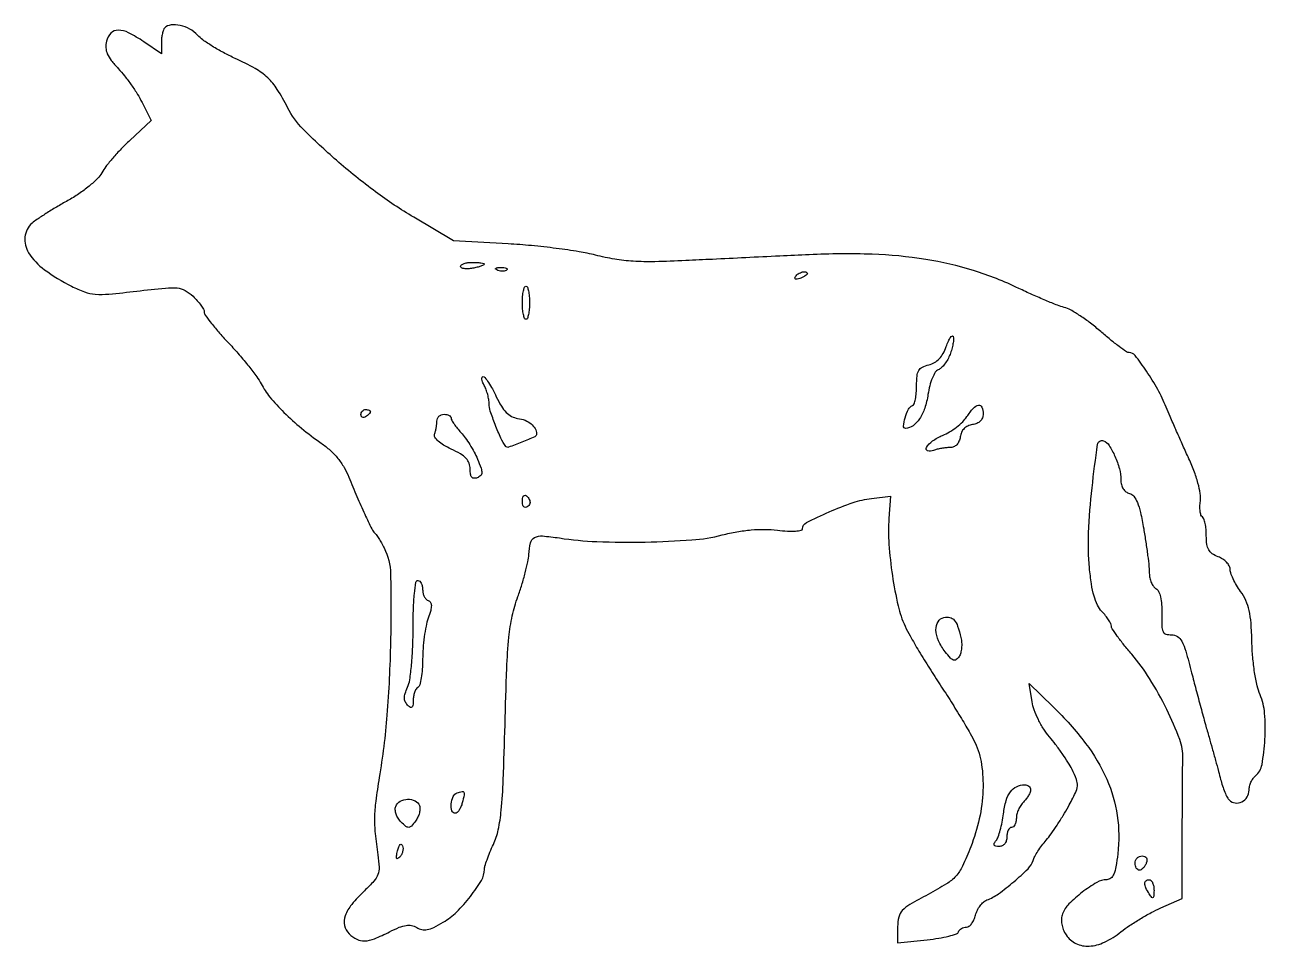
# Model space of a CAD drawing. Extents: x 0 to 261, y 0 to 194.
import ezdxf

# ---------------------------------------------------------------- set-up
doc = ezdxf.new("R2010")
doc.units = 0

msp = doc.modelspace()

# ---------------------------------------------------------------- linework, layer by layer
for points in [[(29.666667, 193.333333, 0.113336), (29.409129, 192.922271, 0.029465), (29.195833, 192.166493, 0.028409), (29.049059, 191.253227, 0.025643), (29, 190.297282), (29, 187.927898), (25.267865, 190.463949, 0.030907), (22.098416, 192.342558, 0.116132), (19.869597, 192.892783, 0.208165), (18.363108, 192.256442, 0.129405), (17.422864, 190.548687, 0.077042), (17.297341, 189.190007, 0.086866), (17.602243, 187.916255, 0.063684), (18.421927, 186.534579, 0.02303), (19.910032, 184.798687, -0.021882), (21.236745, 183.25823, -0.013622), (22.660692, 181.345667, -0.013663), (23.964532, 179.378918, -0.023986), (24.91741, 177.675923), (26.82238, 173.851846), (22.3364, 169.675923, 0.014111), (20.516915, 167.883745, 0.013201), (18.759346, 165.95245, 0.013303), (17.290832, 164.156147, 0.04325), (16.458654, 162.864333, -0.077528), (15.542399, 161.635198, -0.022521), (13.776832, 160.053777, -0.022056), (11.599492, 158.428257, -0.021933), (9.283444, 156.997631, 0.006646), (6.940947, 155.647786, 0.007083), (4.684824, 154.263842, 0.006777), (2.778527, 153.02048, 0.032411), (1.75, 152.228311, 0.189252), (0.260979, 149.337277, 0.166972), (1.035596, 146.019396, 0.09615), (4.369068, 142.455204, 0.038865), (10.070767, 138.963898, 0.031268), (12.819903, 137.771558, 0.068061), (15.063914, 137.291387, 0.041955), (17.957443, 137.31735, 0.00614), (23.800368, 137.933794, -0.004581), (29.833723, 138.589364, -0.047522), (32.328715, 138.599593, -0.105689), (33.97375, 138.088076, -0.060605), (35.65598, 136.853465, -0.022886), (36.553283, 135.929653, -0.026966), (37.311444, 134.974961, -0.027434), (37.853845, 134.114387, -0.127568), (38, 133.550861, 0.159178), (38.217471, 132.885064, 0.009048), (39.542187, 131.140714, 0.013113), (41.238686, 129.101156, 0.009194), (43.25, 126.891507, -0.010646), (45.369553, 124.549323, -0.010507), (47.397043, 122.108902, -0.010425), (49.081852, 119.898968, -0.03921), (49.995254, 118.416332, 0.055044), (51.827584, 115.642329, 0.024525), (54.793677, 112.411896, 0.022652), (58.493467, 109.076196, 0.020094), (62.626699, 105.945731, -0.033483), (64.519727, 104.430595, -0.036333), (66.138661, 102.714425, -0.037225), (67.458138, 100.823323, -0.039058), (68.458799, 98.786793, 0.006166), (70.157299, 94.666041, 0.008162), (71.810661, 90.959921, 0.00536), (73.287349, 87.876725, 0.095017), (73.949491, 87, -0.06382), (74.239078, 86.6623, -0.008601), (74.739818, 85.870975, -0.00981), (75.301435, 84.906614, -0.00812), (75.862432, 83.858639, -0.1144), (77.244885, 78.386343, -0.010123), (77.236208, 64.045769, -0.014274), (76.475301, 48.654763, -0.022348), (74.853944, 35.5, 0.009518), (74.110385, 30.522512, 0.027927), (73.85623, 27.066752, 0.029824), (73.996652, 23.729799, 0.012144), (74.567807, 19.21985, -0.02514), (74.826536, 16.640912, -0.102391), (74.585519, 15.091859, -0.094597), (73.739503, 13.702813, -0.019746), (71.734506, 11.656397, 0.03154), (69.056195, 8.790647, 0.087472), (67.704835, 6.397497, 0.13903), (67.576296, 4.368098, 0.144076), (68.537485, 2.605372, 0.081004), (70.138001, 1.453683, 0.128268), (71.782383, 1.108446, 0.084672), (73.865062, 1.567926, 0.021419), (77.029395, 3.014996, -0.01848), (79.089137, 3.971602, -0.060592), (80.530093, 4.380964, -0.091065), (81.681949, 4.351163, -0.087914), (82.76373, 3.91548, 0.08976), (83.842279, 3.485686, 0.100268), (84.959956, 3.485353, 0.065026), (86.34567, 3.959128, 0.018436), (88.353547, 5.046092, 0.061696), (91.140014, 7.192127, 0.032586), (94.042406, 10.460692, 0.03063), (96.362338, 13.853621, 0.135444), (97, 16.164404, -0.075273), (97.105315, 16.859991, -0.011177), (97.556722, 18.209139, -0.012373), (98.169592, 19.789369, -0.01037), (98.895225, 21.434276, 0.057519), (99.915791, 24.500689, 0.027428), (100.544134, 28.615389, 0.014885), (100.970603, 34.978153, 0.002812), (101.337682, 46.615078, -0.002962), (101.716907, 58.5233, -0.015529), (102.16741, 65.059555, -0.027776), (102.87341, 69.565804, -0.035157), (104.043194, 73.615078, 0.012561), (104.880358, 76.088224, 0.011794), (105.611325, 78.652554, 0.01185), (106.151752, 80.956476, 0.039268), (106.350737, 82.5, -0.047566), (106.704297, 84.92506, -0.212897), (107.563128, 86.033102, -0.143661), (109.206668, 86.377451, -0.018671), (112.80365, 85.957672, 0.029062), (120.69548, 85.202443, 0.013987), (130.86179, 85.107629, 0.013464), (140.687411, 85.555736, 0.044603), (147.071121, 86.596732, -0.019003), (150.170224, 87.266333, -0.022129), (153.157931, 87.658573, -0.023355), (156.012859, 87.771645, -0.027476), (158.713693, 87.60383, 0.015091), (160.813592, 87.421069, 0.028994), (162.502922, 87.423325, 0.031729), (163.71392, 87.572718, 0.360676), (164, 87.917716, -0.283352), (164.78547, 89.192463, -0.01322), (169.570626, 91.444629, -0.021539), (174.620896, 93.405703, -0.052917), (178.5, 94.279595), (182.5, 94.745069), (182.168058, 90.088598, 0.035747), (182.169673, 84.66717, 0.019309), (182.905356, 78.028915, 0.019036), (184.106148, 71.684496, 0.051566), (185.580475, 67.354281, 0.021543), (186.621833, 65.325798, 0.0055), (188.484185, 62.13532, 0.005594), (190.693087, 58.536959, 0.005645), (192.97531, 55, -0.005208), (195.252267, 51.477962, -0.005276), (197.44537, 47.924356, -0.005147), (199.288965, 44.792847, -0.021424), (200.298433, 42.848871, -0.072045), (201.67235, 38.282645, -0.047397), (201.967414, 32.793921, -0.043729), (201.199907, 26.85022, -0.039536), (199.398443, 20.918591, -0.015736), (197.657103, 16.86063, -0.073707), (196.259937, 14.746464, -0.072837), (194.302109, 13.116525, -0.015155), (190.40688, 10.89383, 0.009549), (186.596727, 8.775946, 0.072221), (184.988495, 7.500209, 0.130624), (184.252491, 6.140755, 0.058554), (184.008436, 4.107544), (184, 0.715087), (190.25, 1.36735, 0.014134), (192.668944, 1.689137, 0.020998), (194.761979, 2.11888, 0.017004), (196.407847, 2.589486, 0.237725), (196.833333, 3.009807, -0.106314), (197.058481, 3.388364, -0.070027), (197.453051, 3.709131, -0.065731), (197.949891, 3.925953, -0.070169), (198.474925, 4, 0.164089), (199.022523, 4.184682, 0.066826), (199.586356, 4.746953, 0.056355), (200.080485, 5.569902, 0.045593), (200.421391, 6.54282, -0.051737), (200.792958, 7.562991, -0.046295), (201.377434, 8.526662, -0.049076), (202.074353, 9.2964, -0.095487), (202.779799, 9.725558, 0.066494), (205.225321, 11.026621, 0.021201), (208.478854, 13.573259, 0.018433), (211.459799, 16.313648, 0.121398), (212.509423, 18.02969, -0.049222), (212.869629, 18.868307, -0.016749), (213.549322, 20.008516, -0.016469), (214.389068, 21.225531, -0.018235), (215.28035, 22.342731, 0.022205), (216.304829, 23.648004, 0.009303), (217.571316, 25.489556, 0.009183), (218.855225, 27.512744, 0.011782), (219.957448, 29.422104, 0.011992), (221.431252, 32.28092, 0.0887), (221.846004, 33.750481, 0.116517), (221.664357, 35.099455, 0.026935), (220.72391, 37.207091, 0.021928), (219.860827, 38.723616, 0.01069), (218.635333, 40.583426, 0.010582), (217.275788, 42.467108, 0.015053), (215.983453, 44.076912, -0.035706), (214.763839, 45.73164, -0.02585), (213.641235, 47.728782, -0.026272), (212.765549, 49.755362, -0.048654), (212.308381, 51.487096), (211.686327, 55.320366), (216.7395, 50.410183, -0.036818), (223.590585, 42.694991, -0.059588), (228.048375, 35.147561, -0.067407), (230.250586, 27.485105, -0.065655), (230.364225, 19.441891, -0.013831), (229.970762, 16.740882, -0.05725), (229.505133, 15.161471, -0.113798), (228.888344, 14.311405, -0.181063), (228.056598, 14, 0.133213), (225.93389, 13.424239, 0.03167), (222.868696, 11.358346, 0.03261), (220.05922, 8.886442, 0.107845), (218.738537, 6.822235, 0.068543), (218.50496, 5.765005, 0.062561), (218.554515, 4.649411, 0.057814), (218.890122, 3.503269, 0.044952), (219.502148, 2.356378, 0.136087), (221.558773, 0.55169, 0.12752), (224.304943, 0.00627, 0.098189), (227.557042, 0.848327, 0.055241), (231.026595, 3.021063, -0.020219), (232.815762, 4.323982, -0.011803), (235.056463, 5.745642, -0.011791), (237.370685, 7.065136, -0.019538), (239.388899, 8.05388), (243.9368, 10.065632), (243.94255, 23.282816, -0.000772), (243.953003, 28.565103, -0.000943), (243.979729, 33.505515, -0.000787), (244.016581, 37.66011, -0.006708), (244.061043, 39.523191, 0.100326), (243.402125, 43.537114, 0.023269), (240.666405, 49.844926, 0.024837), (237.069048, 56.345963, 0.039163), (233.297175, 61.482824, -0.008793), (231.650936, 63.461027, -0.012461), (230.262295, 65.281807, -0.008581), (229.178039, 66.834885, -0.149169), (229, 67.418373, 0.119669), (228.879044, 67.916513, 0.024342), (228.420398, 68.708193, 0.024373), (227.782227, 69.597401, 0.020742), (227.026887, 70.47138, -0.076355), (226.085869, 71.841636, -0.042535), (225.36265, 73.738011, -0.032116), (224.809271, 76.270699, -0.014559), (224.396705, 79.64146, -0.034075), (224.214462, 87.063388, -0.016612), (224.941708, 96.51455, -0.007978), (226.102469, 105.680032, -0.483199), (227.353773, 106.410897, -0.15828), (228.542647, 105.438529, -0.038283), (229.764721, 103.173399, -0.039436), (230.694231, 100.540673, -0.065234), (231, 98.207016, 0.060486), (231.123653, 97.188587, 0.080408), (231.488132, 96.331582, 0.089707), (232.065164, 95.701557, 0.098961), (232.807833, 95.340002, -0.161844), (233.73751, 94.735305, -0.072432), (234.482005, 93.460561, -0.041954), (235.138398, 91.339582, -0.01161), (235.807833, 87.915062, -0.005245), (236.26422, 85.075091, -0.00562), (236.649801, 82.290758, -0.005346), (236.928485, 79.892301, -0.026252), (237, 78.531131, 0.051178), (237.101547, 77.541633, 0.049096), (237.402182, 76.578798, 0.053026), (237.8444, 75.782081, 0.107788), (238.369129, 75.29969, -0.149563), (238.94353, 74.677193, -0.054224), (239.348749, 73.531548, -0.041984), (239.582541, 71.960309, -0.022569), (239.619129, 70, 0.012389), (239.614735, 67.400489, 0.103019), (239.880112, 66.258868, 0.215235), (240.501333, 65.721574, 0.080602), (241.670377, 65.570846, -0.152017), (242.904092, 65.230609, -0.128941), (243.822748, 64.23158, -0.051982), (244.670222, 62.12919, -0.007164), (245.907171, 57.570846, 0.001867), (246.815281, 54.078355, 0.001417), (247.836229, 50.255186, 0.001432), (248.814606, 46.673441, 0.003345), (249.572396, 44, -0.002062), (250.245835, 41.647165, -0.001685), (250.947323, 39.125022, -0.001702), (251.577017, 36.800113, -0.004477), (252.007866, 35.127736, 0.019089), (252.402429, 33.762617, 0.019836), (252.895598, 32.449235, 0.019985), (253.41079, 31.351585, 0.0768), (253.855047, 30.744953, 0.169756), (255.074569, 30.157221, 0.146527), (256.480071, 30.410362, 0.135951), (257.589721, 31.422402, 0.141209), (258, 32.84617, -0.061341), (258.100218, 33.659991, -0.044081), (258.400033, 34.526357, -0.04459), (258.840357, 35.312836, -0.069753), (259.361815, 35.885317, 0.178139), (260.722849, 38.23242, 0.029377), (261.3295, 43.522575, 0.032765), (261.273614, 49.074485, 0.083924), (260.309574, 52.962875, -0.048017), (259.698355, 54.841691, -0.016361), (259.167701, 57.664135, -0.01595), (258.777296, 60.868807, -0.016672), (258.599286, 64.044832, 0.012342), (258.411303, 68.013516, 0.037071), (258.016557, 70.695743, 0.051178), (257.323558, 72.769576, 0.048541), (256.214187, 74.699202, -0.02218), (255.366695, 76.008621, -0.023066), (254.650417, 77.371301, -0.023534), (254.14365, 78.601474, -0.086138), (254, 79.429121, 0.130222), (253.817191, 80.119133, 0.063447), (253.265625, 80.852724, 0.05648), (252.456173, 81.516091, 0.052642), (251.5, 82, -0.056717), (250.245545, 82.647725, -0.116963), (249.498901, 83.45244, -0.097454), (249.114464, 84.609334, -0.031642), (249, 86.416232, 0.022331), (248.939016, 87.781, 0.029267), (248.755227, 89.015185, 0.029607), (248.490276, 89.989391, 0.174871), (248.166731, 90.396955, -0.182175), (247.871971, 90.779248, -0.042553), (247.699162, 91.584598, -0.038453), (247.648653, 92.60521, -0.029586), (247.74513, 93.71682, 0.077157), (247.732095, 95.2911, 0.026879), (247.244697, 97.511999, 0.02375), (246.383524, 100.134608, 0.016489), (245.175127, 103.010848, -0.002125), (243.913155, 105.788389, -0.001738), (242.58669, 108.768812, -0.001755), (241.38575, 111.518762, -0.004625), (240.550456, 113.5, 0.028971), (238.759541, 117.229685, 0.022231), (236.396248, 121.083907, 0.015315), (234.008116, 124.393031, 0.232836), (232.775351, 125, -0.151422), (232.191123, 125.181081, -0.008384), (230.614975, 126.301289, -0.012342), (228.76798, 127.732793, -0.008671), (226.758639, 129.42992, 0.016267), (224.629552, 131.173472, 0.016959), (222.420298, 132.749763, 0.016886), (220.424712, 133.97888, 0.068197), (219.101058, 134.510772, -0.031195), (217.673899, 134.965218, -0.006348), (215.212029, 135.958069, -0.006668), (212.375368, 137.188849, -0.006208), (209.503771, 138.523668, 0.036743), (199.990606, 142.258255, 0.035355), (189.910564, 144.617919, 0.031609), (178.609412, 145.707023, 0.020086), (165.38456, 145.610618, 0.000095), (159.186801, 145.315086, 0.000062), (152.018677, 144.971023, 0.000062), (145.017986, 144.633254, 0.000118), (139.381149, 144.359251, -0.007382), (132.90019, 144.138537, -0.020044), (128.306238, 144.234131, -0.025615), (124.431534, 144.670343, -0.021441), (120.381149, 145.51758, 0.021791), (116.94725, 146.233361, 0.008467), (112.143213, 146.934845, 0.008363), (106.907164, 147.52023, 0.010262), (102, 147.884461), (90.5, 148.501054), (82.109327, 153.500527, -0.025482), (74.096034, 158.846222, -0.019187), (65.843595, 165.48732, -0.017976), (58.834506, 172.042461, -0.079758), (55.54953, 176.607798, 0.024987), (53.393075, 180.422562, 0.063538), (51.368925, 182.868214, 0.060234), (48.73044, 184.800847, 0.020684), (44.502437, 186.951233, -0.015717), (42.064769, 188.160727, -0.015636), (39.703626, 189.522925, -0.015679), (37.717999, 190.840665, -0.057246), (36.595012, 191.848939, 0.086077), (34.993399, 193.128968, 0.072997), (32.961234, 193.886451, 0.081025), (31.014681, 193.982615, 0.169872)], [(97, 143.616577, -0.300822), (96.885601, 143.443639, -0.017542), (96.265625, 143.2054, -0.021857), (95.4582, 142.966135, -0.013875), (94.5, 142.755249, -0.031701), (93.541823, 142.634359, -0.053628), (92.734375, 142.670744, -0.076393), (92.183445, 142.843992, -0.285831), (92, 143.138672, -0.249889), (92.176307, 143.469414, -0.064968), (92.734375, 143.746985, -0.050289), (93.542347, 143.937276, -0.032714), (94.5, 144, -0.014412), (95.458419, 143.972369, -0.023639), (96.265625, 143.88737, -0.020244), (96.880837, 143.767351, -0.347462)], [(101.729167, 142.395833, -0.126455), (101.402231, 142.202593, -0.060344), (100.916927, 142.123424, -0.05415), (100.359369, 142.160852, -0.051402), (99.8125, 142.316886, -0.054073), (99.395823, 142.538436, -0.470617), (99.37858, 142.720685, -0.168741), (99.670344, 142.862007, -0.018894), (100.416667, 142.921053, -0.028489), (101.112848, 142.910055, -0.077125), (101.592839, 142.799335, -0.208169), (101.77538, 142.614691, -0.296942)], [(165, 141.606989, -0.2252), (164.911231, 141.419896, -0.029412), (164.544118, 141.154486, -0.029555), (164.042538, 140.875192, -0.020646), (163.448062, 140.618443, -0.036408), (162.868281, 140.443138, -0.155351), (162.512472, 140.474315, -0.32948), (162.393111, 140.674071, -0.1144), (162.507079, 141.011454, -0.115814), (163.098109, 141.603931, -0.080554), (163.973761, 141.969265, -0.115534), (164.708846, 141.972535, -0.349578)], [(106.5, 135.5, -0.020189), (106.445809, 134.158482, -0.032598), (106.279687, 133.028125, -0.034996), (106.041717, 132.203838, -0.314762), (105.75, 132, -0.314762), (105.458283, 132.203838, -0.034996), (105.220313, 133.028125, -0.032598), (105.054191, 134.158482, -0.020189), (105, 135.5, -0.020189), (105.054191, 136.841518, -0.032598), (105.220313, 137.971875, -0.034996), (105.458283, 138.796162, -0.314762), (105.75, 139, -0.314762), (106.041717, 138.796162, -0.034996), (106.279687, 137.971875, -0.032598), (106.445809, 136.841518, -0.020189)], [(195.047849, 124.625852, -0.036796), (194.550067, 123.559883, -0.035966), (193.898068, 122.569782, -0.038234), (193.197651, 121.788177, -0.09965), (192.562999, 121.385801, 0.164873), (191.938195, 120.866745, 0.03946), (191.316164, 119.647929, 0.035454), (190.775511, 118.028078, 0.025612), (190.397027, 116.161427, -0.041898), (189.720331, 113.304582, -0.067078), (188.63113, 111.051396, -0.086643), (187.244658, 109.584127, -0.151637), (185.682612, 109.031803, -0.457146), (185.231186, 109.514317, -0.046975), (185.581796, 111.250016, -0.041409), (186.303062, 113.07719, -0.188519), (187.132185, 113.833333, 0.222343), (187.469805, 114.183963, 0.030605), (187.745079, 115.187426, 0.030337), (187.936758, 116.491919, 0.021313), (188, 117.974925, -0.023125), (188.096942, 120.069831, -0.107942), (188.460587, 121.214759, -0.146203), (189.206713, 121.920881, -0.055458), (190.564286, 122.426779, 0.071057), (191.749221, 122.91078, 0.069239), (192.763016, 123.710522, 0.062927), (193.59447, 124.829724, 0.044485), (194.239902, 126.258338, -0.019143), (194.692004, 127.411256, -0.0487), (195.129714, 128.195034, -0.13606), (195.470857, 128.478719, -0.444261), (195.708457, 128.374629, -0.099291), (195.781362, 127.788827, -0.025083), (195.661758, 126.83136, -0.024593), (195.41116, 125.72938, -0.022639)], [(99.5, 115.713762, 0.025755), (100.568346, 113.733049, 0.058097), (101.615234, 112.390287, 0.076629), (102.731981, 111.559578, 0.087016), (104, 111.149185, -0.059537), (105.569708, 110.734381, -0.078813), (106.83983, 109.982352, -0.092047), (107.673331, 108.98336, -0.12268), (107.984687, 107.847825, -0.303061), (107.622491, 107.276545, -0.009007), (104.87943, 106.119367, -0.008778), (102.094305, 105.059463, -0.334457), (101.491739, 105.245491, -0.049285), (100.481467, 106.980312, -0.014445), (99.279104, 109.824472, -0.012716), (98.246769, 112.691284, -0.080224), (98, 114.219379, 0.042431), (97.925876, 115.091275, 0.023325), (97.695915, 116.137991, 0.023097), (97.36138, 117.185625, 0.034043), (96.964816, 118.065741, -0.029389), (96.623126, 118.805626, -0.060803), (96.464365, 119.421167, -0.113766), (96.502423, 119.818062, -0.335491), (96.714816, 119.963762, -0.223343), (97.117967, 119.751003, -0.016404), (97.856852, 118.700377, -0.020357), (98.676694, 117.330841, -0.013889)], [(73, 112.559017, -0.151918), (72.934461, 112.34829, -0.038439), (72.70625, 112.066025, -0.035638), (72.382774, 111.768994, -0.029505), (72, 111.5, -0.082592), (71.6179, 111.343488, -0.161196), (71.29375, 111.3746, -0.182303), (71.078288, 111.586039, -0.108972), (71, 111.940983, -0.093332), (71.076123, 112.345238, -0.09642), (71.29375, 112.688914, -0.099167), (71.618444, 112.918938, -0.105053), (72, 113, -0.042167), (72.382849, 112.967655, -0.061769), (72.70625, 112.870461, -0.081139), (72.92554, 112.727648, -0.210953)], [(202, 112.069551, -0.089135), (201.84899, 111.229196, -0.107865), (201.417234, 110.556336, -0.098278), (200.707764, 110.08185, -0.0632), (199.75, 109.819551, 0.071286), (198.772547, 109.534868, 0.090158), (198, 109, 0.090158), (197.465132, 108.227453, 0.071286), (197.180449, 107.25, -0.063408), (196.92281, 106.310777, -0.093399), (196.454842, 105.597488, -0.104299), (195.803315, 105.155512, -0.097359), (195.012237, 105, 0.026675), (194.189261, 104.956063, 0.017115), (193.241969, 104.821697, 0.017201), (192.320859, 104.625824, 0.03063), (191.581787, 104.393011, -0.157283), (190.324209, 104.324533, -0.499739), (190.056643, 104.982352, -0.104811), (191.366558, 106.390064, -0.054236), (193.480365, 107.556242, 0.037598), (194.932682, 108.295688, 0.027846), (196.418549, 109.316106, 0.028399), (197.71995, 110.444326, 0.054989), (198.595374, 111.505216, -0.03402), (199.95568, 113.301862, -0.174352), (201.030336, 113.902269, -0.358381), (201.742427, 113.49078, -0.089884)], [(90, 111.188561, 0.13046), (90.117315, 110.746593, 0.019844), (90.605373, 109.965692, 0.021083), (91.27176, 109.071477, 0.016859), (92.060843, 108.165068, -0.032076), (92.952038, 107.076193, -0.016498), (93.931146, 105.609969, -0.016328), (94.843008, 104.028841, -0.023677), (95.533883, 102.573149, -0.012187), (96.284429, 100.646108, -0.090862), (96.445894, 99.681228, -0.199981), (96.184549, 99.080214, -0.100198), (95.47304, 98.628028, -0.103705), (94.806411, 98.520628, -0.214111), (94.345105, 98.754253, -0.135246), (94.077062, 99.36879, -0.035624), (94, 100.449027, 0.088872), (93.777682, 101.689926, 0.100781), (93.14104, 102.715748, 0.071259), (91.959161, 103.656323, 0.024623), (90.019818, 104.667642, -0.025128), (88.400464, 105.514178, -0.05082), (87.241962, 106.365067, -0.072973), (86.586773, 107.158808, -0.226357), (86.519818, 107.831787, 0.027084), (86.703919, 108.444487, 0.016219), (86.858946, 109.188962, 0.016217), (86.965425, 109.942162, 0.027008), (87, 110.581787, -0.104916), (87.11481, 111.122918, -0.099144), (87.440625, 111.5834, -0.096457), (87.927413, 111.892034, -0.093456), (88.5, 112, -0.052128), (89.073914, 111.940003, -0.072012), (89.559375, 111.76164, -0.091979), (89.885542, 111.49825, -0.178882)], [(106.457295, 94.069098, -0.108373), (106.598899, 93.665803, -0.099685), (106.565079, 93.22714, -0.095498), (106.360589, 92.820631, -0.090427), (106.016312, 92.510081, -0.136093), (105.63036, 92.397824, -0.190788), (105.298542, 92.524436, -0.140899), (105.074611, 92.890269, -0.067432), (105, 93.440983, -0.039415), (105.085158, 94.519563, -0.25701), (105.407182, 94.933879, -0.315493), (105.86686, 94.838655, -0.050477)], [(84, 75.083333, 0.056757), (84.086763, 74.321456, 0.060423), (84.34243, 73.615544, 0.067782), (84.719659, 73.068317, 0.128233), (85.165719, 72.778094, -0.175001), (85.648374, 72.397086, -0.139917), (85.831438, 71.755704, -0.067985), (85.689869, 70.719343, -0.015978), (85.165719, 69.045537, 0.035308), (84.71753, 67.393004, 0.015021), (84.34243, 65.129394, 0.014775), (84.085296, 62.680797, 0.018773), (84, 60.409794, -0.017594), (83.927071, 58.337881, -0.024318), (83.70625, 56.490941, -0.022414), (83.390631, 55.02769, -0.192309), (83, 54.5, 0.119545), (82.616084, 54.111342, 0.048432), (82.29375, 53.4346, 0.044288), (82.073987, 52.605829, 0.042697), (82, 51.740983, -0.02155), (81.954974, 50.696761, -0.201295), (81.75, 50.306354, -0.334053), (81.408196, 50.290876, -0.046497), (80.827126, 50.772874, -0.085022), (80.328053, 51.478247, -0.111996), (80.154251, 52.244439, -0.080304), (80.308486, 53.198563, -0.026756), (80.827126, 54.519927, 0.072045), (81.284572, 56.088957, 0.011622), (81.655881, 59.259023, 0.012614), (81.914112, 63.043569, 0.010725), (82, 67.047053, -0.008101), (82.065798, 71.107806, -0.016935), (82.275118, 74.261763, -0.012537), (82.573623, 76.633326, -0.370851), (83, 77, -0.184457), (83.38175, 76.854207, -0.090315), (83.70625, 76.436979, -0.070178), (83.926177, 75.816758, -0.050201)], [(197.323445, 64.991692, -0.043862), (197.479256, 63.921775, -0.037463), (197.4588, 62.782015, -0.039146), (197.27926, 61.742869, -0.081484), (196.951032, 60.991692, -0.079389), (196.358469, 60.33354, -0.258043), (195.800229, 60.235255, -0.12724), (195.129291, 60.678593, -0.016573), (194.014877, 62, -0.061868), (192.608166, 64.326114, -0.096213), (192.078882, 66.602108, -0.141806), (192.510172, 68.326525, -0.212028), (193.75, 69.223143, -0.105921), (195.009059, 69.219607, -0.165395), (195.929272, 68.665894, -0.095706), (196.644882, 67.387932, -0.021841)], [(212, 32.928571, -0.098387), (211.89773, 32.413868, -0.03396), (211.559375, 31.73125, -0.032192), (211.074034, 31.010186, -0.032161), (210.5, 30.357143, 0.054664), (209.925727, 29.641413, 0.038656), (209.440625, 28.73125, 0.039128), (209.109123, 27.776513, 0.064082), (209, 26.928571, -0.049879), (208.926196, 26.190576, -0.069864), (208.70625, 25.566518, -0.090018), (208.381768, 25.146613, -0.185417), (208, 25, 0.191087), (207.618118, 24.848523, 0.088204), (207.29375, 24.4125, 0.068025), (207.073693, 23.765418, 0.048028), (207, 23, -0.071811), (206.884425, 22.199427, -0.099021), (206.547194, 21.558177, -0.11138), (206.025009, 21.146674, -0.111853), (205.377555, 21, -0.044581), (204.666732, 21.063504, -0.234811), (204.361563, 21.290465, -0.242242), (204.363535, 21.664672, -0.047026), (204.742503, 22.25, 0.0823), (205.159691, 23.005859, 0.018163), (205.604122, 24.423585, 0.018417), (206.002501, 26.12022, 0.016804), (206.289122, 27.89412, -0.036232), (206.848759, 30.668871, -0.090422), (207.748433, 32.522789, -0.124609), (209.037509, 33.588225, -0.108045), (210.75, 33.984687, -0.084571), (211.227346, 33.909371, -0.094351), (211.632812, 33.68077, -0.101824), (211.903866, 33.336047, -0.116366)], [(92.343705, 30.20633, -0.035233), (92.05797, 29.361709, -0.047043), (91.676732, 28.648109, -0.055551), (91.262957, 28.152523, -0.193392), (90.883369, 28, -0.32964), (90.177525, 28.522079, -0.095933), (90.025733, 29.951109, -0.081473), (90.418735, 31.50288, -0.207175), (91.25, 32.279762, -0.028931), (92.31239, 32.591222, -0.340497), (92.679673, 32.423207, -0.177717), (92.750975, 31.89282, -0.009413)], [(83.324328, 29.597199, -0.10408), (83.431911, 28.926259, -0.050585), (83.30201, 28.063856, -0.047094), (82.976696, 27.15779, -0.049889), (82.492434, 26.347199, -0.024225), (81.625917, 25.290117, -0.1972), (81.073297, 25.02569, -0.188912), (80.480497, 25.219858, -0.02198), (79.424374, 26.172459, -0.059731), (78.82017, 26.929457, -0.057566), (78.403083, 27.817035, -0.06236), (78.225257, 28.695501, -0.110845), (78.331871, 29.422459, -0.173222), (79.266657, 30.511232, -0.121422), (80.835556, 30.956688, -0.125004), (82.397423, 30.61769, -0.187642)], [(79.16845, 18.76845, -0.069225), (78.72933, 18.436586, -0.470166), (78.508441, 18.522275, -0.131195), (78.479614, 18.995419, -0.013933), (78.731213, 20.080159, -0.02593), (79.004403, 20.940026, -0.106885), (79.298474, 21.396366, -0.353106), (79.564152, 21.424773, -0.170804), (79.787763, 21.13671, -0.085105), (79.8766, 20.556574, -0.059552), (79.7862, 19.899953, -0.058506), (79.539971, 19.270088, -0.0741)], [(236.361626, 17.5, -0.048303), (236.075237, 16.926204, -0.053891), (235.692784, 16.440625, -0.061199), (235.276919, 16.108626, -0.13875), (234.893011, 16, -0.164455), (234.552359, 16.115158, -0.095748), (234.262322, 16.440625, -0.076852), (234.066322, 16.926285, -0.057609), (234, 17.5, -0.096899), (234.112001, 18.072505, -0.097416), (234.431406, 18.559375, -0.098432), (234.908181, 18.885371, -0.10122), (235.468615, 19, -0.094119), (236.027855, 18.893789, -0.166113), (236.382077, 18.592642, -0.151899), (236.496694, 18.114961, -0.075244)], [(237.984687, 11.75, -0.011293), (237.949578, 10.555791, -0.220444), (237.781653, 10.237851, -0.409657), (237.520491, 10.271114, -0.023197), (237, 11, -0.031558), (236.270972, 12.301377, -0.112355), (236.060308, 13.227035, -0.234725), (236.332924, 13.775753, -0.163584), (237, 14, -0.210568), (237.381177, 13.832025, -0.082215), (237.701752, 13.339063, -0.062416), (237.917196, 12.611405, -0.042523)]]:
    msp.add_lwpolyline(points, format="xyb", close=True)

doc.saveas('drawing.dxf')
